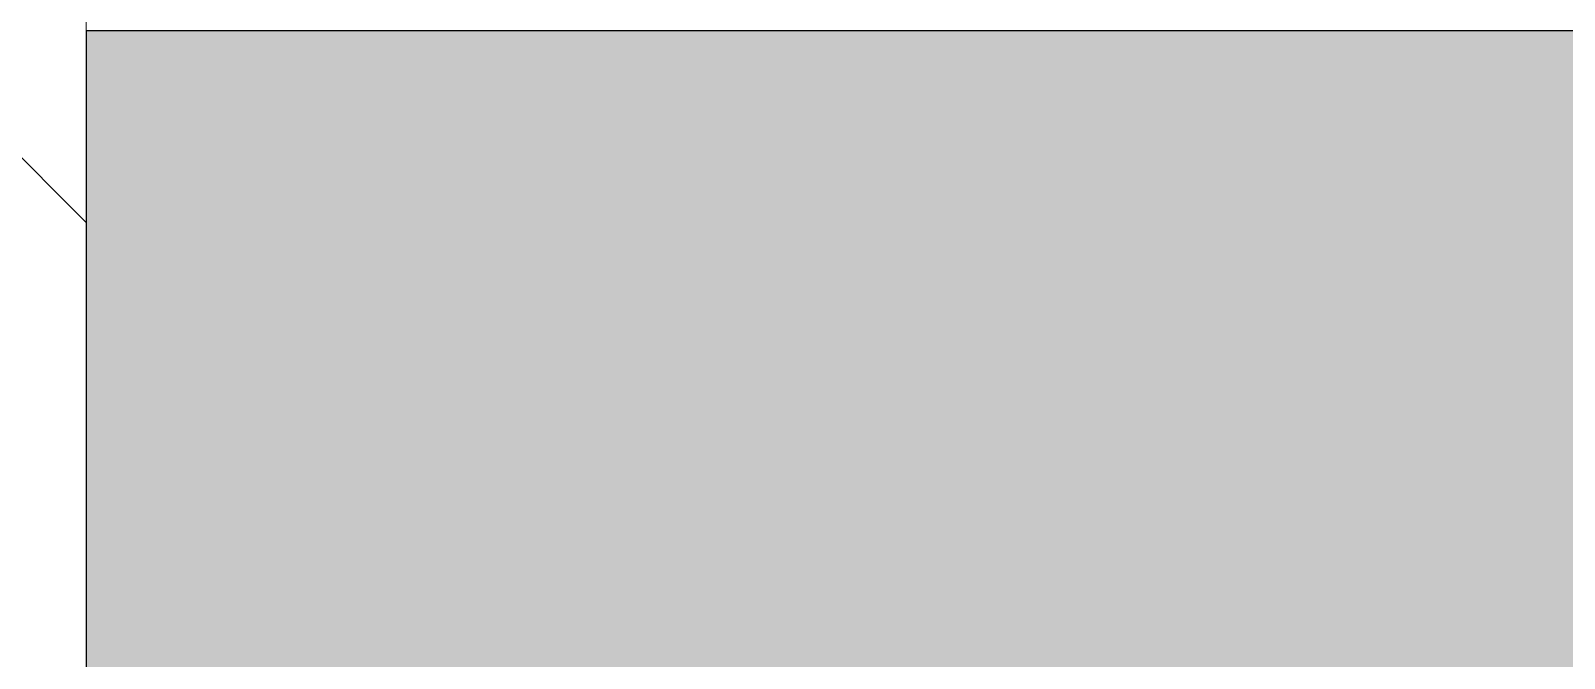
# Model space of a CAD drawing. Header units: millimetres. Extents: x 12986 to 523328, y -9759 to 30092.
# Drawn here: x 61883.5 to 61977, y 7861.8 to 7900 of the extents above; entities that cross this region are included whole.
import ezdxf

# ---------------------------------------------------------------- set-up
doc = ezdxf.new("R2010")
doc.units = ezdxf.units.MM
for name, color, linetype, lineweight in [('A-WALL', 7, 'Continuous', 5), ('A-WALL-1', 7, 'Continuous', 25), ('A-WALL-PATT-1', 7, 'Continuous', 5)]:
    doc.layers.add(name, color=color, linetype=linetype, lineweight=lineweight)

msp = doc.modelspace()

# ---------------------------------------------------------------- hatches: boundary and pattern name
at = {"layer": 'A-WALL-PATT-1'}
h = msp.add_hatch(dxfattribs=at)
h.set_pattern_fill('FP_2', color=256, style=0, pattern_type=2)
h.set_pattern_definition([(45, (61996.89, 0), (-70.7107, 70.7107), []), (135, (61996.89, 0), (-70.7107, -70.7107), [])])
h.paths.add_polyline_path([(61886.89328, -100), (61886.89328, 3820.0001), (61736.89328, 3820.0001), (61736.89328, -100)], flags=0)
h.paths.add_polyline_path([(61736.89328, 5370.0001), (61886.89328, 5370.0001), (61886.89328, 5620.0001), (61736.89328, 5620.0001)], flags=0)
h.paths.add_polyline_path([(61886.89328, 7320.0001), (61886.89328, 8530.99999), (61880.89328, 8530.99999), (61880.89328, 8599.99999), (61736.89328, 8599.99999), (61736.89328, 7320.0001)], flags=0)
h.paths.add_polyline_path([(61886.89328, 10899.99999), (61886.89328, 12231.00001), (61880.89328, 12231.00001), (61880.89328, 12300.00001), (61736.89328, 12300.00001), (61736.89328, 10899.99999)], flags=0)
h.paths.add_polyline_path([(61880.89328, 13200.00001), (61880.89328, 13269.00001), (61886.89328, 13269.00001), (61886.89328, 15350), (61736.89328, 15350), (61736.89328, 13200.00001)], flags=0)
h = msp.add_hatch(dxfattribs=at)
h.set_pattern_fill('FP_1', color=256, style=0, pattern_type=2)
h.set_pattern_definition([(45, (61996.89, 0), (-57.0246, 57.0246), []), (45, (62053.92, 0), (-57.0246, 57.0246), [100.806, -20.161, 3.353, -16.808])])
h.paths.add_polyline_path([(62106.89328, -100), (62106.89328, 3820.0001), (61886.89328, 3820.0001), (61886.89328, -100)], flags=0)
h.paths.add_polyline_path([(61886.89328, 5370.0001), (62106.89328, 5370.0001), (62106.89328, 5620.0001), (61886.89328, 5620.0001)], flags=0)
h.paths.add_polyline_path([(61886.89328, 7320.0001), (62106.89328, 7320.0001), (62106.89328, 7900.00001), (61886.89328, 7900.00001)], flags=0)

# ---------------------------------------------------------------- linework, layer by layer
at = {"layer": 'A-WALL'}
msp.add_line((61886.89328, 7900.00001), (61886.89328, 8530.99999), dxfattribs=at)
at = {"layer": 'A-WALL-1'}
for p, q in [((61886.89328, 7900.00001), (61886.89328, 7320.0001)), ((63856.89327, 7900.00001), (61886.89328, 7900.00001))]:
    msp.add_line(p, q, dxfattribs=at)

doc.saveas('drawing.dxf')
